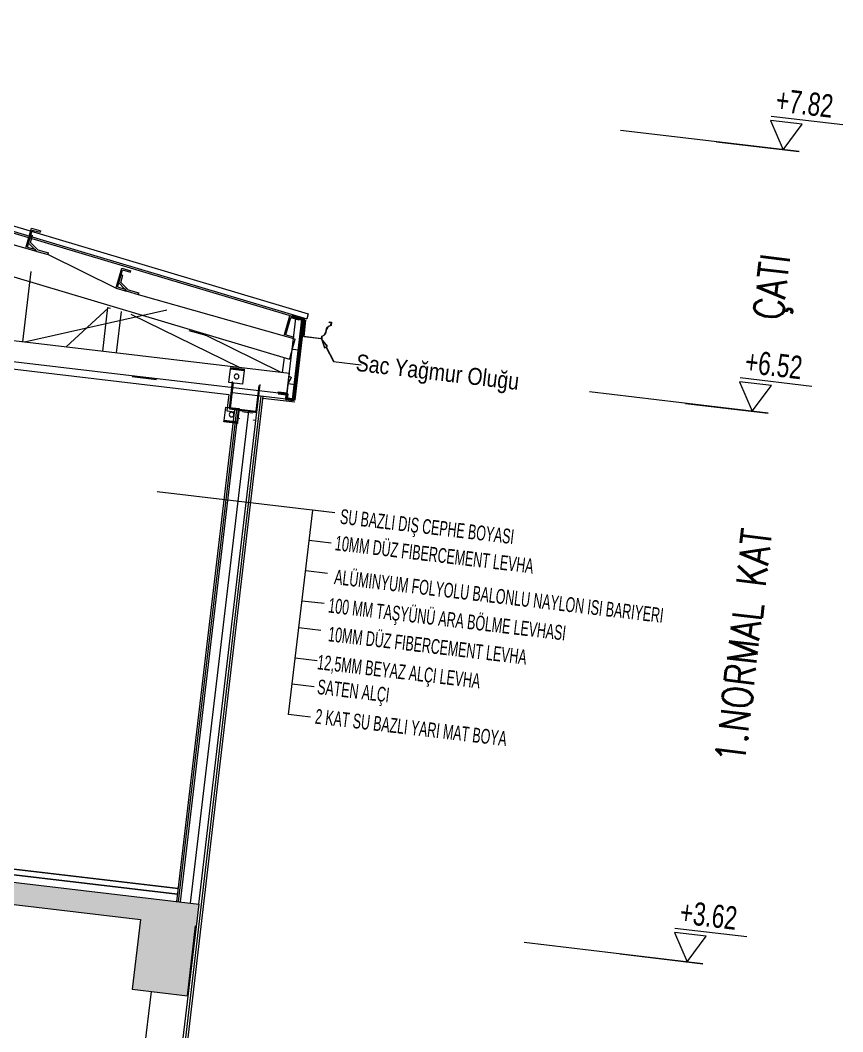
# Model space of a CAD drawing. Header units: centimetres. Extents: x -373760 to 14750, y -122502 to 29584.
# Drawn here: x -323511 to -321285, y -63859 to -61122 of the extents above; entities that cross this region are included whole.
import ezdxf
from ezdxf.enums import TextEntityAlignment as Align

# ---------------------------------------------------------------- set-up
doc = ezdxf.new("R2010")
doc.units = ezdxf.units.CM
for name, color, linetype, lineweight in [('-_Yazı_malzeme_DOSEME-Karo mozaik', 13, 'Continuous', 15), ('_DUVAR', 7, 'Continuous', 35), ('BB_Yazı_malzeme_DOSEME-Mermer', 30, 'Continuous', 15), ('duvar', 10, 'Continuous', 25), ('DÖŞEME MALZEME', 25, 'Continuous', 30), ('gör6', 114, 'Continuous', 18), ('KOT', 3, 'Continuous', 13), ('MS SIVA', 6, 'Continuous', 20), ('MS_YAZI K.P. POZ', 120, 'Continuous', 5), ('NESTAVILLA SACLARI', 22, 'Continuous', 15), ('SI', 31, 'Continuous', 9), ('yazı', 7, 'Continuous', 30), ('YT', 252, 'BATTING', 0)]:
    doc.layers.add(name, color=color, linetype=linetype, lineweight=lineweight)
for name, color, linetype in [('ARK_WALL', 1, 'Continuous'), ('K', 1, 'Continuous'), ('Kolon', 7, 'Continuous'), ('OLUK', 144, 'Continuous')]:
    doc.layers.add(name, color=color, linetype=linetype)
doc.styles.add('ARC-01', font='arial.ttf')
doc.styles.add('ARıAL', font='arial.ttf')
doc.styles.add('OLC-50', font='ROMANS.shx', dxfattribs={"width": 0.4, "height": 10})
doc.styles.add('POZ', font='romanstw.shx', dxfattribs={"width": 0.8})
doc.linetypes.add('BATTING', pattern='A,0.00254,-2.54,[134,ltypeshp.shx,S=2.54,R=0,X=-2.54,Y=0],-5.08,[134,ltypeshp.shx,S=2.54,R=180,X=2.54,Y=0],-2.54', length=10.16254)

# ---------------------------------------------------------------- blocks, each defined once
blk = doc.blocks.new('KOT3')
at = {"layer": 'KOT'}
for p, q in [((-8.66, 17.35), (30.44, 17.35)), ((-36.41, 0), (8.66, 0))]:
    blk.add_line(p, q, dxfattribs=at)
blk.add_lwpolyline([(8.66, 15), (-8.66, 15), (0, 0)], close=True, dxfattribs=at)
at = {"layer": 'KOT', "color": 7, "style": 'ARıAL', "width": 0.7}
blk.add_attdef('KOT', text='', height=12.5, dxfattribs=at).set_placement((-0.33, 16.47), align=Align.BOTTOM_LEFT)
blk = doc.blocks.new('SRTHTYHY')
at = {"layer": 'BB_Yazı_malzeme_DOSEME-Mermer'}
for p, q in [((-1049199.7, -8391828.83, 88.2), (-1049296.44, -8391828.83, -785.28)), ((-1049199.7, -8391828.83), (-1049211.66, -8391828.83)), ((-1049199.7, -8391828.83), (-1049211.66, -8391828.83)), ((-1049211.66, -8391940.15), (-1049211.66, -8391828.83, 88.2)), ((-1049199.7, -8391845.31), (-1049211.66, -8391845.31)), ((-1049199.7, -8391861.79), (-1049211.66, -8391861.79)), ((-1049199.7, -8391878.27), (-1049211.66, -8391878.27)), ((-1049199.7, -8391892.96), (-1049211.66, -8391892.96)), ((-1049199.7, -8391909.44), (-1049211.66, -8391909.44)), ((-1049199.7, -8391923.67), (-1049211.66, -8391923.67)), ((-1049199.7, -8391940.15), (-1049211.66, -8391940.15))]:
    blk.add_line(p, q, dxfattribs=at)
at = {"layer": 'BB_Yazı_malzeme_DOSEME-Mermer', "style": 'ARC-01', "width": 0.6}
for s, p in [('SU BAZLI DIŞ CEPHE BOYASI', (-1049196.5, -8391834.33)), ('10MM DÜZ FIBERCEMENT LEVHA ', (-1049197.54, -8391848.89)), ('ALÜMINYUM FOLYOLU BALONLU NAYLON ISI BARIYERI ', (-1049195.76, -8391867.16)), ('100 MM TAŞYÜNÜ ARA BÖLME LEVHASI ', (-1049197.17, -8391882.8)), ('10MM DÜZ FIBERCEMENT LEVHA ', (-1049195.42, -8391898.23)), ('12,5MM BEYAZ ALÇI LEVHA', (-1049199.52, -8391913.98)), ('SATEN ALÇI', (-1049197.91, -8391927.3)), (' 2 KAT SU BAZLI YARI MAT BOYA', (-1049199.08, -8391943.31))]:
    blk.add_text(s, height=8, dxfattribs=at).set_placement(p)
blk = doc.blocks.new('g')
at = {"color": 0, "linetype": 'ByBlock', "lineweight": 5}
for points in [[(10466.27, 3614.09), (10458.47, 3614.09), (10458.47, 3606.29), (10466.27, 3606.29)], [(10466.27, 3606.29), (10458.47, 3606.29), (10458.47, 3605.51), (10466.27, 3605.51)]]:
    blk.add_lwpolyline(points, close=True, dxfattribs=at)
blk.add_circle((10462.37, 3610.19), 1.36, dxfattribs=at)
blk = doc.blocks.new('dfgdfgdfgfdg')
blk.add_line((574.94, -148.38), (574.94, -103.01))
at = {"layer": 'K', "linetype": 'Continuous', "lineweight": 5}
for points in [[(0, -28.35), (574.12, -128.2)], [(324.98, -68.2), (416.02, -82.76)], [(416.16, -81.88), (417.92, -70.92)], [(416.86, -81.99), (418.47, -71.92)], [(417.92, -70.92), (423.35, -71.78)], [(417.92, -70.92), (417.93, -70.92)], [(417.94, -70.92), (423.37, -71.79)], [(418.02, -74.78), (419.01, -74.94)], [(418.03, -74.78), (418.48, -71.92)], [(418.03, -74.78), (419.01, -74.94)], [(418.34, -79.17), (419.01, -74.94)], [(418.34, -79.17), (419.01, -74.94)], [(418.47, -71.92), (423.21, -72.68)], [(422.68, -71.68), (423.35, -71.79)], [(423.21, -72.68), (423.35, -71.79)], [(423.21, -72.68), (423.22, -72.57)], [(423.21, -72.68), (423.22, -72.68)], [(423.22, -72.68), (423.37, -71.79)], [(423.22, -72.68), (423.37, -71.79)], [(423.22, -72.57), (423.35, -71.79)], [(423.35, -71.79), (423.37, -71.79)], [(416.86, -81.99), (417.06, -80.71)], [(416.87, -81.99), (417.26, -79.59)], [(417.26, -79.59), (421.13, -82.67)], [(418.34, -79.17), (422.98, -82.86)], [(418.34, -79.17), (422.98, -82.86)], [(416.02, -82.77), (416.16, -81.88)], [(416.02, -82.77), (416.7, -82.87)], [(416.02, -82.77), (421.45, -83.64)], [(416.86, -81.99), (416.87, -81.99)], [(416.87, -81.99), (421.13, -82.67)], [(416.87, -81.99), (421.6, -82.75)], [(421.45, -83.64), (421.55, -83.01)], [(421.45, -83.64), (421.47, -83.53)], [(421.45, -83.64), (421.47, -83.64)], [(421.47, -83.53), (421.6, -82.75)], [(421.47, -83.64), (421.57, -83.02)], [(421.47, -83.64), (421.57, -83.02)], [(421.47, -83.64), (422.56, -83.81)], [(421.57, -83.02), (422.56, -83.81)], [(421.6, -82.75), (421.61, -82.75)], [(422.56, -83.81), (429.14, -84.86)], [(422.98, -82.86), (429.3, -83.88)], [(422.98, -82.86), (429.3, -83.88)], [(429.14, -84.86), (429.3, -83.88)], [(429.15, -84.86), (429.3, -83.88)], [(429.15, -84.86), (470.25, -99.43)], [(470.4, -98.54), (472.15, -87.58)], [(471.1, -98.66), (472.7, -88.58)], [(471.49, -96.25), (472.26, -91.45)], [(472.15, -87.58), (477.58, -88.45)], [(472.15, -87.58), (472.17, -87.58)], [(472.17, -87.58), (477.6, -88.45)], [(472.26, -91.45), (472.72, -88.58)], [(472.26, -91.45), (473.24, -91.61)], [(472.26, -91.45), (473.24, -91.61)], [(472.57, -95.83), (473.24, -91.61)], [(472.57, -95.83), (473.24, -91.61)], [(472.7, -88.58), (473.29, -88.68)], [(472.71, -88.59), (477.44, -89.34)], [(476.91, -88.35), (477.58, -88.45)], [(477.44, -89.34), (477.58, -88.45)], [(477.44, -89.34), (477.46, -89.23)], [(477.44, -89.34), (477.45, -89.34)], [(477.45, -89.34), (477.6, -88.45)], [(477.46, -89.34), (477.6, -88.45)], [(477.46, -89.23), (477.58, -88.45)], [(477.58, -88.45), (477.6, -88.45)], [(420.67, -136.28), (420.67, -95.66)], [(470.25, -99.43), (470.4, -98.54)], [(471.09, -98.66), (471.1, -98.66)], [(471.1, -98.66), (471.49, -96.25)], [(471.1, -98.66), (475.36, -99.34)], [(471.1, -98.66), (475.36, -99.34)], [(471.49, -96.25), (475.36, -99.34)], [(472.57, -95.83), (477.21, -99.53)], [(472.57, -95.83), (477.21, -99.53)], [(470.25, -99.43), (470.93, -99.54)], [(470.25, -99.43), (475.68, -100.3)], [(475.24, -99.32), (475.83, -99.41)], [(475.68, -100.3), (475.79, -99.68)], [(475.68, -100.3), (475.7, -100.19)], [(475.68, -100.3), (475.7, -100.3)], [(475.7, -100.19), (475.83, -99.41)], [(475.7, -100.3), (475.8, -99.69)], [(475.7, -100.3), (475.8, -99.69)], [(475.7, -100.3), (476.79, -100.48)], [(475.8, -99.69), (476.79, -100.48)], [(475.83, -99.41), (475.84, -99.41)], [(476.79, -100.48), (483.37, -101.53)], [(477.21, -99.53), (483.53, -100.54)], [(477.21, -99.53), (483.53, -100.54)], [(483.37, -101.53), (483.53, -100.54)], [(483.38, -101.53), (483.53, -100.54)], [(483.38, -101.53), (569.48, -115.31)], [(569.63, -114.42), (571.38, -103.46)], [(570.32, -114.53), (571.94, -104.46)], [(570.52, -113.25), (571.93, -104.46)], [(571.38, -103.46), (576.81, -104.33)], [(571.38, -103.46), (571.4, -103.46)], [(571.4, -103.46), (576.83, -104.33)], [(571.49, -107.32), (571.94, -104.46)], [(571.93, -104.46), (572.52, -104.55)], [(571.94, -104.46), (576.67, -105.22)], [(576.14, -104.22), (576.81, -104.33)], [(576.67, -105.22), (576.81, -104.33)], [(576.68, -105.22), (576.83, -104.33)], [(576.68, -105.22), (576.83, -104.33)], [(576.68, -105.22), (576.8, -104.51)], [(576.69, -105.11), (576.81, -104.33)], [(576.8, -104.51), (576.83, -104.33)], [(576.81, -104.33), (576.83, -104.33)], [(421.67, -136.28), (500.68, -108.46)], [(576.67, -105.22), (576.69, -105.11)], [(576.67, -105.22), (576.68, -105.22)], [(445.76, -136.28), (467.31, -111.11)], [(466.9, -136.28), (466.9, -111.05)], [(466.9, -111.05), (468.44, -111.29)], [(474.9, -136.28), (474.9, -112.33)], [(480.46, -113.22), (545.97, -136.28)], [(569.48, -115.31), (569.63, -114.42)], [(569.48, -115.31), (574.91, -116.18)], [(570.32, -114.53), (570.52, -113.25)], [(570.32, -114.53), (570.33, -114.53)], [(570.33, -114.53), (570.72, -112.13)], [(570.33, -114.53), (574.59, -115.21)], [(570.33, -114.53), (574.59, -115.21)], [(574.47, -115.2), (575.06, -115.29)], [(574.91, -116.18), (575.06, -115.29)], [(574.93, -116.18), (576.01, -116.35)], [(514.67, -118.69), (524.63, -120.28)], [(524.28, -120.23), (524.63, -120.28)], [(524.63, -120.28), (570.07, -136.28)], [(574.18, -127.81), (576.01, -116.35)], [(571.06, -136.28), (571.06, -127.71)], [(574.12, -128.2), (574.18, -127.81)], [(575.06, -122.28), (579.06, -122.28)], [(579.06, -142.28), (579.06, -122.28)], [(579.06, -142.28), (579.06, -122.28)], [(-575.04, -136.28), (575.06, -136.28)], [(575.06, -148.28), (575.06, -136.28)], [(575.06, -138.04), (576.39, -138.5)], [(575.06, -142.28), (576.39, -138.5)], [(575.06, -142.28), (579.06, -142.28)], [(159.87, -148.28), (484.94, -148.28)], [(484.94, -148.28), (499.94, -148.28)], [(485.44, -148.78), (499.44, -148.78)], [(499.94, -148.28), (575.06, -148.28)]]:
    blk.add_lwpolyline(points, dxfattribs=at)
at = {"layer": 'NESTAVILLA SACLARI', "lineweight": 50}
blk.add_lwpolyline([(569.98, -148.38), (574.96, -148.38), (574.96, -151.15), (578.96, -151.15), (578.96, -104.67), (572.96, -103.71), (572.93, -103.8), (578.86, -104.72), (578.86, -151.05), (575.06, -151.05), (575.06, -148.28), (569.98, -148.28), (569.98, -148.38)], dxfattribs=at)
at = {"layer": 'OLUK'}
blk.add_lwpolyline([(594.4, -104.75), (594.06, -104.38), (595.56, -104.38), (595.56, -106.18, 0.35029), (593.17, -109.46, -0.310114), (591.06, -113.08), (591.06, -114.38), (580.56, -114.38), (580.56, -104.88), (580.66, -104.88), (580.66, -114.28), (590.96, -114.28), (590.96, -113.02, 0.315038), (593.07, -109.46, -0.344029), (595.46, -106.1), (595.46, -104.48), (594.29, -104.48), (594.47, -104.69)], format="xyb", close=True, dxfattribs=at)
at = {"layer": 'SI'}
blk.add_line((580.06, -104.85), (580.22, -103.86), dxfattribs=at)
for points in [[(0, 0), (581.68, -101.05), (581.21, -104.02)], [(0, -3.04), (581.21, -104.02)], [(0, -4.05), (580.06, -104.85)]]:
    blk.add_lwpolyline(points, dxfattribs=at)
blk.add_lwpolyline([(579.06, -151.15), (580.06, -151.15), (580.06, -104.85), (579.06, -104.85)], close=True, dxfattribs=at)
at = {"layer": '_DUVAR', "xscale": -1, "rotation": 180}
blk.add_blockref('g', (-9917.37, 3468.47), dxfattribs=at)
at = {"layer": '_DUVAR', "xscale": -1}
blk.add_blockref('g', (11007.15, -3773.97), dxfattribs=at)
blk = doc.blocks.new('FDGFDGFDGDFG')
at = {"layer": 'Kolon'}
h = blk.add_hatch(dxfattribs=at)
h.set_pattern_fill('JIS_STN_2.5', color=256, scale=3, style=0)
h.set_pattern_definition([(45, (-3092.419, 14172.635), (-5.303301, 5.303301), []), (45, (-3087.124, 14172.635), (-5.303301, 5.303301), [3.6, -1.5])])
h.paths.add_polyline_path([(-355.01, -12), (164.99, -12), (164.99, -50), (194.99, -50), (194.99, -12), (634.72, -12), (634.72, -50), (664.72, -50), (664.72, -12), (664.99, 0), (-385.01, 0), (-385.01, -50), (-355.01, -50)])
h.paths.add_polyline_path([(4.46, -16.66), (4.46, 3.88), (-16.15, 3.88), (-16.15, -16.66)], flags=9)
at = {"layer": '-_Yazı_malzeme_DOSEME-Karo mozaik'}
for p, q in [((697.88, 307.42), (703.01, 300.1)), ((697.98, 307.52), (703.11, 300.2)), ((703.01, 300.1), (718.01, 300.03))]:
    blk.add_line(p, q, dxfattribs=at)
for points in [[(698.56, 307.9), (695.01, 311.52), (697.2, 306.94)], [(698.66, 308), (695.11, 311.61), (697.3, 307.04)]]:
    blk.add_lwpolyline(points, close=True, dxfattribs=at)
at = {"layer": 'ARK_WALL'}
for points in [[(656.92, 267.5), (655.43, 267.5), (657.02, 268), (655.03, 268)], [(655.43, 267.5), (655.43, 263.8), (655.03, 268), (655.03, 263.3)], [(656.33, 263.8), (656.33, 263.3), (655.43, 263.8), (655.03, 263.3)], [(657.22, 267), (656.92, 267.5), (657.42, 267.5), (657.02, 268)], [(662.83, 267), (657.22, 267), (662.63, 267.5), (657.42, 267.5)], [(663.13, 267.5), (662.83, 267), (662.93, 268), (662.63, 267.5)], [(664.99, 268), (664.69, 267.5), (662.93, 268), (663.13, 267.5)], [(664.49, 263.3), (663.29, 263.3), (664.19, 263.8), (663.29, 263.8)], [(664.99, 263.3), (663.79, 263.3), (664.69, 263.8), (663.79, 263.8)], [(664.99, 268), (664.99, 263.3), (664.69, 267.5), (664.69, 263.8)]]:
    blk.add_solid(points, dxfattribs=at)
at = {"layer": 'duvar'}
for p, q in [((664.99, 0), (664.99, -362)), ((644.99, -50), (644.99, -362))]:
    blk.add_line(p, q, dxfattribs=at)
for points in [[(-385.01, 0), (664.99, 0)], [(194.99, -12), (634.72, -12), (634.72, -50), (664.72, -50), (664.72, -12)]]:
    blk.add_lwpolyline(points, dxfattribs=at)
at = {"layer": 'DÖŞEME MALZEME'}
for p, q in [((652.99, 7), (-373.01, 7)), ((652.99, 4), (-373.01, 4))]:
    blk.add_line(p, q, dxfattribs=at)
at = {"layer": 'gör6'}
blk.add_line((664.49, 277), (684.49, 277), dxfattribs=at)
at = {"layer": 'K', "linetype": 'Continuous', "lineweight": 5}
for points in [[(649.99, 268), (649.99, 283)], [(650.49, 268.5), (650.49, 282.5)], [(664.49, 268.5), (664.49, 282.5)], [(664.99, 268), (664.99, 283)], [(650.49, 277), (664.49, 277)], [(650.49, 268.5), (664.49, 268.5)], [(649.99, 268), (664.99, 268)], [(654.99, 0), (654.99, 268)], [(664.99, 0), (664.99, 268)]]:
    blk.add_lwpolyline(points, dxfattribs=at)
at = {"layer": 'MS SIVA', "color": 55}
blk.add_line((665.99, 277), (666.74, -362), dxfattribs=at)
at = {"layer": 'MS SIVA'}
for p, q in [((667.24, 277), (667.99, -362)), ((684.76, 275.75), (667.24, 275.75))]:
    blk.add_line(p, q, dxfattribs=at)
for points in [[(271.99, 266.75), (276.28, 266.75), (276.28, 275.75), (648.74, 275.75), (648.74, 266.75), (652.99, 266.75)], [(652.99, 0), (652.99, 268)]]:
    blk.add_lwpolyline(points, dxfattribs=at)
at = {"layer": 'MS SIVA', "color": 55}
blk.add_lwpolyline([(653.99, 0), (653.99, 268)], dxfattribs=at)
at = {"layer": 'MS_YAZI K.P. POZ', "ltscale": 5}
for p, q in [((939.78, 442.49), (842.44, 442.49)), ((939.78, 300), (842.44, 300)), ((939.78, 0), (842.44, 0))]:
    blk.add_line(p, q, dxfattribs=at)
at = {"layer": 'YT', "ltscale": 0.4}
blk.add_line((660.39, 268), (660.39, 0), dxfattribs=at)
blk.add_blockref('SRTHTYHY', (1049912.95, 8392047.68, 455.57))
at = {"layer": 'gör6', "xscale": 0.9413557144991329, "yscale": 0.9413557144991329, "zscale": 0.9413557144991329}
blk.add_blockref('dfgdfgdfgfdg', (138.73, 419.29), dxfattribs=at)
at = {"layer": 'MS_YAZI K.P. POZ', "ltscale": 5}
ref = blk.add_blockref('KOT3', (931.12, 442.49), dxfattribs=at)
ref.add_attrib('KOT', '+7.82', dxfattribs={"layer": 'yazı', "height": 12.5, "style": 'ARıAL', "width": 0.7}).set_placement((924.24, 458.96), align=Align.BOTTOM_LEFT)
ref = blk.add_blockref('KOT3', (931.12, 300), dxfattribs=at)
ref.add_attrib('KOT', '+6.52', dxfattribs={"layer": 'yazı', "height": 12.5, "style": 'ARıAL', "width": 0.7}).set_placement((924.27, 316.47), align=Align.BOTTOM_LEFT)
ref = blk.add_blockref('KOT3', (931.12, 0), dxfattribs=at)
ref.add_attrib('KOT', '+3.62', dxfattribs={"layer": 'yazı', "height": 12.5, "style": 'ARıAL', "width": 0.7}).set_placement((924.27, 16.47), align=Align.BOTTOM_LEFT)
at = {"layer": '-_Yazı_malzeme_DOSEME-Karo mozaik', "linetype": 'Continuous', "insert": (803.92, 305.68), "char_height": 9.1667, "width": 125.9231, "attachment_point": 3, "style": 'OLC-50'}
blk.add_mtext('{\\fSwis721 Cn BT|b0|i0|c0|p34;\\W1;Sac Yağmur Oluğu}', dxfattribs=at)
at = {"layer": 'MS_YAZI K.P. POZ', "ltscale": 5, "style": 'POZ', "width": 0.825457}
for s, p in [('ÇATI', (941.68, 350.25)), ('1.NORMAL KAT', (949.42, 109.72))]:
    blk.add_text(s, height=16, rotation=90, dxfattribs=at).set_placement(p)
blk = doc.blocks.new('TYUTYUTYUTYU')
at = {"layer": 'duvar', "rotation": 353.2505604964647}
blk.add_blockref('FDGFDGFDGDFG', (180.31, 2118.49), dxfattribs=at)

msp = doc.modelspace()

# ---------------------------------------------------------------- block references
at = {"layer": 'duvar', "xscale": 5, "yscale": 5, "zscale": 5}
msp.add_blockref('TYUTYUTYUTYU', (-327231.49, -73715.03), dxfattribs=at)

doc.saveas('drawing.dxf')
